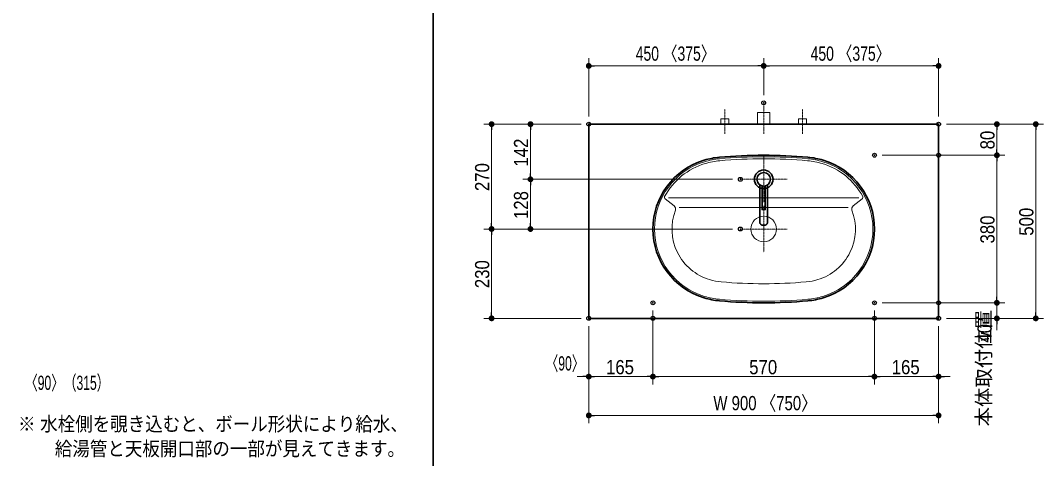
# Model space of a CAD drawing. Units: millimetres, scale not verified. Extents: x -6062 to 6062, y -3045 to 3045.
# Drawn here: x -4080 to -1448, y -731 to 397 of the extents above; entities that cross this region are included whole.
import ezdxf
from ezdxf.enums import TextEntityAlignment as Align

# ---------------------------------------------------------------- set-up
doc = ezdxf.new("R2010")
doc.units = ezdxf.units.MM
doc.header["$LTSCALE"] = 20
doc.header["$PDMODE"] = 32
doc.header["$PDSIZE"] = 10
doc.linetypes.add('USER3', pattern=[2.91, 1.76, -0.4, 0.35, -0.4])
for name, color, linetype, lineweight in [('0-0_1図面枠', 7, 'Continuous', 20), ('0-1_2寸法-1', 7, 'Continuous', 15), ('0-2_0', 7, 'Continuous', 25), ('0-4_2寸法-2', 7, 'Continuous', 15), ('0-5_2寸法-3', 7, 'Continuous', 15), ('0-7_5ボウル・キャビネット', 7, 'Continuous', 15), ('0-8_4給排水', 7, 'Continuous', 30)]:
    doc.layers.add(name, color=color, linetype=linetype, lineweight=lineweight)
doc.layers.add('0-3_Defpoints', color=7, linetype='Continuous')
doc.styles.add('ＭＳ Ｐゴシック', font='')
doc.styles.get('ＭＳ Ｐゴシック').set_extended_font_data('MS PGothic')

# ---------------------------------------------------------------- blocks, each defined once
blk = doc.blocks.new('_Dot')
at = {"layer": '0-2_0'}
blk.add_line((-10, 0), (-20, 0), dxfattribs=at)
for points in [[(0, 0), (-10, 0), (-9.92, 1.25)], [(0, 0), (-9.92, -1.25), (-10, 0)], [(0, 0), (-9.92, 1.25), (-9.69, 2.49)], [(0, 0), (-9.69, -2.49), (-9.92, -1.25)], [(0, 0), (-9.69, 2.49), (-9.3, 3.68)], [(0, 0), (-9.3, -3.68), (-9.69, -2.49)], [(0, 0), (-9.3, 3.68), (-8.76, 4.82)], [(0, 0), (-8.76, -4.82), (-9.3, -3.68)], [(0, 0), (-8.76, 4.82), (-8.09, 5.88)], [(0, 0), (-8.09, -5.88), (-8.76, -4.82)], [(0, 0), (-8.09, 5.88), (-7.29, 6.85)], [(0, 0), (-7.29, -6.85), (-8.09, -5.88)], [(0, 0), (-7.29, 6.85), (-6.37, 7.71)], [(0, 0), (-6.37, -7.71), (-7.29, -6.85)], [(0, 0), (-6.37, 7.71), (-5.36, 8.44)], [(0, 0), (-5.36, -8.44), (-6.37, -7.71)], [(0, 0), (-5.36, 8.44), (-4.26, 9.05)], [(0, 0), (-4.26, -9.05), (-5.36, -8.44)], [(0, 0), (-4.26, 9.05), (-3.09, 9.51)], [(0, 0), (-3.09, -9.51), (-4.26, -9.05)], [(0, 0), (-3.09, 9.51), (-1.87, 9.82)], [(0, 0), (-1.87, -9.82), (-3.09, -9.51)], [(0, 0), (-1.87, 9.82), (-0.63, 9.98)], [(0, 0), (-0.63, -9.98), (-1.87, -9.82)], [(0, 0), (-0.63, 9.98), (0.63, 9.98)], [(0, 0), (0.63, -9.98), (-0.63, -9.98)], [(0, 0), (0.63, 9.98), (1.87, 9.82)], [(0, 0), (1.87, 9.82), (3.09, 9.51)], [(0, 0), (3.09, 9.51), (4.26, 9.05)], [(0, 0), (4.26, 9.05), (5.36, 8.44)], [(0, 0), (5.36, 8.44), (6.37, 7.71)], [(0, 0), (6.37, 7.71), (7.29, 6.85)], [(0, 0), (7.29, 6.85), (8.09, 5.88)], [(0, 0), (8.09, 5.88), (8.76, 4.82)], [(0, 0), (8.76, 4.82), (9.3, 3.68)], [(0, 0), (9.3, 3.68), (9.69, 2.49)], [(0, 0), (9.69, 2.49), (9.92, 1.25)], [(0, 0), (9.92, 1.25), (10, 0)], [(0, 0), (1.87, -9.82), (0.63, -9.98)], [(0, 0), (3.09, -9.51), (1.87, -9.82)], [(0, 0), (4.26, -9.05), (3.09, -9.51)], [(0, 0), (5.36, -8.44), (4.26, -9.05)], [(0, 0), (6.37, -7.71), (5.36, -8.44)], [(0, 0), (7.29, -6.85), (6.37, -7.71)], [(0, 0), (8.09, -5.88), (7.29, -6.85)], [(0, 0), (8.76, -4.82), (8.09, -5.88)], [(0, 0), (9.3, -3.68), (8.76, -4.82)], [(0, 0), (9.69, -2.49), (9.3, -3.68)], [(0, 0), (9.92, -1.25), (9.69, -2.49)], [(0, 0), (10, 0), (9.92, -1.25)]]:
    blk.add_solid(points, dxfattribs=at)
blk = doc.blocks.new('グループ-34')
at = {"layer": '0-7_5ボウル・キャビネット'}
for p, q in [((-12668.9, -1251.3), (-12208.3, -1607.4)), ((-2696.2, -1200), (-12503.8, -1200)), ((-2991.7, -1607.4), (-2531.1, -1251.3)), ((-3258.2, -1700), (-11941.8, -1700))]:
    blk.add_line(p, q, dxfattribs=at)
at = {"layer": '0-7_5ボウル・キャビネット', "lineweight": 30}
for centre, radius, start, end in [((-9600, -2800), 3700, 106.66186, 253.33814), ((-9514, -3087.4), 4000, 95.22931, 106.66186), ((-7600, -24000), 25000, 84.77069, 95.22931), ((-5686, -3087.4), 4000, 73.33814, 84.77069), ((-5600, -2800), 3700, 286.66186, 73.33814), ((-9514, -2512.6), 4000, 253.33814, 264.77069), ((-7600, 18400), 25000, 264.77069, 275.22931), ((-5686, -2512.6), 4000, 275.22931, 286.66186)]:
    blk.add_arc(centre, radius, start, end, dxfattribs=at)
at = {"layer": '0-7_5ボウル・キャビネット'}
for centre, radius, start, end in [((-9600, -2800), 3620, 106.66186, 253.33814), ((-9600, -2800), 3520, 106.66186, 151.57825), ((-9514, -3087.4), 3920, 95.22931, 106.66186), ((-9514, -3087.4), 3820, 95.22931, 106.66186), ((-7600, -24000), 24920, 84.77069, 95.22931), ((-7600, -24000), 24820, 84.77069, 95.22931), ((-5686, -3087.4), 3820, 73.33814, 84.77069), ((-5686, -3087.4), 3920, 73.33814, 84.77069), ((-5600, -2800), 3520, 28.42175, 73.33814), ((-5600, -2800), 3620, 286.66186, 73.33814), ((-12607.8, -1172.2), 100, 151.57825, 232.29181), ((-2592.2, -1172.2), 100, 307.70819, 28.42175), ((-9600, -2800), 2720, 159.25408, 253.33814), ((-12330.7, -1765.7), 200, 339.25408, 52.29181), ((-5600, -2800), 2720, 286.66186, 20.74592), ((-2869.3, -1765.7), 200, 127.70819, 200.74592), ((-9514, -2512.6), 3020, 253.33814, 264.77069), ((-7600, 18400), 24020, 264.77069, 275.22931), ((-5686, -2512.6), 3020, 275.22931, 286.66186), ((-9514, -2512.6), 3920, 253.33814, 264.77069), ((-5686, -2512.6), 3920, 275.22931, 286.66186), ((-7600, 18400), 24920, 264.77069, 275.22931)]:
    blk.add_arc(centre, radius, start, end, dxfattribs=at)
blk = doc.blocks.new('グループ-35')
at = {"layer": '0-7_5ボウル・キャビネット', "linetype": 'USER3'}
for p, q in [((-7600, -1600), (-7600, -4000)), ((-8800, -2800), (-6400, -2800))]:
    blk.add_line(p, q, dxfattribs=at)
at = {"layer": '0-7_5ボウル・キャビネット'}
blk.add_circle((-7600, -2800), 660, dxfattribs=at)
blk = doc.blocks.new('グループ-40')
at = {"layer": '0-8_4給排水', "linetype": 'USER3', "lineweight": 15}
blk.add_line((-7600, 2100), (-7600, 3700), dxfattribs=at)
at = {"layer": '0-8_4給排水', "lineweight": 15}
blk.add_lwpolyline([(-7920, 2600), (-7920, 3200), (-7280, 3200), (-7280, 2600)], dxfattribs=at)
blk = doc.blocks.new('止水栓_平面_W100')
at = {"layer": '0-8_4給排水', "linetype": 'USER3', "lineweight": 15}
for p, q in [((-2000, -500), (-2000, 780)), ((2000, -500), (2000, 780))]:
    blk.add_line(p, q, dxfattribs=at)
at = {"layer": '0-8_4給排水', "lineweight": 15}
for points in [[(-2210, 0), (-2210, 280), (-1790, 280), (-1790, 0)], [(1790, 0), (1790, 280), (2210, 280), (2210, 0)]]:
    blk.add_lwpolyline(points, dxfattribs=at)
blk = doc.blocks.new('グループ-47')
at = {"layer": '0-8_4給排水', "linetype": 'USER3', "lineweight": 15}
for p, q in [((-7600, 960), (-7600, -1440)), ((-8800, -240), (-6400, -240))]:
    blk.add_line(p, q, dxfattribs=at)
at = {"layer": '0-8_4給排水'}
for points in [[(-7800, -527.2), (-7800, -2457.1), (-7799.2, -2470.8), (-7796.7, -2485), (-7792.3, -2499.2), (-7786, -2513.5), (-7777.7, -2527.4), (-7767.4, -2540.9), (-7755.3, -2553.6), (-7741.4, -2565.4), (-7726.1, -2576), (-7709.4, -2585.3), (-7691.9, -2593.2), (-7673.6, -2599.5), (-7655, -2604.4), (-7636.4, -2607.7), (-7618, -2609.7), (-7600, -2610.3), (-7582, -2609.7), (-7563.6, -2607.7), (-7545, -2604.4), (-7526.4, -2599.5), (-7508.1, -2593.2), (-7490.6, -2585.3), (-7473.9, -2576), (-7458.6, -2565.4), (-7444.7, -2553.6), (-7432.6, -2540.9), (-7422.3, -2527.4), (-7414, -2513.5), (-7407.7, -2499.2), (-7403.3, -2485), (-7400.8, -2470.8), (-7400, -2457.1), (-7400, -527.2)], [(-7680, -580.7), (-7680, -1800), (-7520, -1800), (-7520, -580.7)]]:
    blk.add_lwpolyline(points, dxfattribs=at)
for radius in [480, 350]:
    blk.add_circle((-7600, -240), radius, dxfattribs=at)

msp = doc.modelspace()

# ---------------------------------------------------------------- linework, layer by layer
at = {"layer": '0-0_1図面枠', "lineweight": 30}
msp.add_line((-3017.5, 1750), (-3017.5, -2420), dxfattribs=at)
at = {"layer": '0-1_2寸法-1'}
for p, q in [((-2617.5, 150), (-2617.5, 300)), ((-2167.5, 205), (-2167.5, 300)), ((-2167.5, 205), (-2167.5, 300)), ((-1717.5, 150), (-1717.5, 300)), ((-2182.51, 280), (-2602.49, 280)), ((-2152.49, 280), (-1732.51, 280)), ((-2787.5, 130), (-2887.5, 130)), ((-2867.5, -124.99), (-2867.5, 114.99)), ((-2637.5, 130), (-2787.5, 130)), ((-2767.5, 3.01), (-2767.5, 114.99)), ((-1697.5, 130), (-1547.5, 130)), ((-1567.5, 65.01), (-1567.5, 114.99)), ((-1547.5, 130), (-1447.5, 130)), ((-1467.5, -354.99), (-1467.5, 114.99)), ((-1862.5, 50), (-1547.5, 50)), ((-1697.5, 50), (-1547.5, 50)), ((-1567.5, 34.99), (-1567.5, -314.99)), ((-2247.5, -12), (-2787.5, -12)), ((-2247.5, -12), (-2787.5, -12)), ((-2767.5, -27.01), (-2767.5, -124.99)), ((-2787.5, -140), (-2887.5, -140)), ((-2787.5, -140), (-2887.5, -140)), ((-2867.5, -155.01), (-2867.5, -354.99)), ((-2247.5, -140), (-2787.5, -140)), ((-1862.5, -330), (-1547.5, -330)), ((-2452.5, -350), (-2452.5, -540)), ((-1882.5, -350), (-1882.5, -540)), ((-2637.5, -370), (-2887.5, -370)), ((-2617.5, -390), (-2617.5, -540)), ((-2452.5, -390), (-2452.5, -540)), ((-1882.5, -390), (-1882.5, -540)), ((-1717.5, -390), (-1717.5, -540)), ((-1547.5, -370), (-1447.5, -370)), ((-2467.51, -520), (-2602.49, -520)), ((-1897.51, -520), (-2437.49, -520)), ((-1867.49, -520), (-1732.51, -520)), ((-2617.5, -540), (-2617.5, -640)), ((-1717.5, -540), (-1717.5, -640)), ((-1732.51, -620), (-2602.49, -620))]:
    msp.add_line(p, q, dxfattribs=at)
at = {"layer": '0-3_Defpoints'}
for p in [(-2617.5, 280), (-1717.5, 280), (-2167.5, 185), (-2867.5, 130), (-2767.5, 130), (-2617.5, 130), (-2617.5, 130), (-1717.5, 130), (-1717.5, 130), (-1567.5, 130), (-1567.5, 130), (-1467.5, 130), (-1882.5, 50), (-1717.5, 50), (-2227.5, -12), (-2767.5, -140), (-2227.5, -140), (-2452.5, -330), (-1882.5, -330), (-1882.5, -330), (-1717.5, -330), (-1567.5, -330), (-1567.5, -330), (-2867.5, -370), (-2617.5, -370), (-2617.5, -370), (-2452.5, -370), (-1882.5, -370), (-1717.5, -370), (-1717.5, -370), (-1567.5, -370), (-2617.5, -520), (-2452.5, -520), (-1717.5, -520), (-2617.5, -620)]:
    msp.add_point(p, dxfattribs=at)
at = {"layer": '0-4_2寸法-2'}
for p, q in [((-1567.5, -314.99), (-1567.5, -299.99)), ((-1697.5, -330), (-1547.5, -330)), ((-1567.5, -370), (-1567.5, -330)), ((-2617.5, -390), (-2617.5, -540)), ((-2452.5, -390), (-2452.5, -540)), ((-1882.5, -390), (-1882.5, -540)), ((-1717.5, -390), (-1717.5, -540)), ((-1697.5, -370), (-1547.5, -370)), ((-1567.5, -385.01), (-1567.5, -400.01)), ((-2632.51, -520), (-2647.51, -520)), ((-2452.5, -520), (-2617.5, -520)), ((-2437.49, -520), (-2422.49, -520)), ((-1897.51, -520), (-1912.51, -520)), ((-1882.5, -520), (-1717.5, -520)), ((-1702.49, -520), (-1687.49, -520))]:
    msp.add_line(p, q, dxfattribs=at)
at = {"layer": '0-7_5ボウル・キャビネット', "lineweight": 30}
msp.add_lwpolyline([(-2617.5, 130), (-1717.5, 130), (-1717.5, -370), (-2617.5, -370)], close=True, dxfattribs=at)

# ---------------------------------------------------------------- block references
at = {"layer": '0-1_2寸法-1', "xscale": 0.7503418, "yscale": 0.7503418}
for p, rotation in [((-2617.5, 280), 180), ((-2167.5, 280), 180), ((-2867.5, 130), 90), ((-2767.5, 130), 90), ((-1567.5, 130), 90), ((-1467.5, 130), 90), ((-1567.5, 50), 270), ((-1567.5, 50), 90), ((-2767.5, -12), 270), ((-2767.5, -12), 90), ((-2867.5, -140), 270), ((-2767.5, -140), 270), ((-2867.5, -140), 90), ((-1567.5, -330), 270), ((-2867.5, -370), 270), ((-1467.5, -370), 270), ((-2617.5, -520), 180), ((-2452.5, -520), 180), ((-1882.5, -520), 180), ((-2617.5, -620), 180)]:
    msp.add_blockref('_Dot', p, dxfattribs=dict(at, rotation=rotation))
for p in [(-2167.5, 280), (-1717.5, 280), (-2452.5, -520), (-1882.5, -520), (-1717.5, -520), (-1717.5, -620)]:
    msp.add_blockref('_Dot', p, dxfattribs=at)
at = {"layer": '0-4_2寸法-2', "xscale": 0.7503418, "yscale": 0.7503418}
for p, rotation in [((-1567.5, -330), 270), ((-1567.5, -370), 90), ((-2452.5, -520), 180), ((-1717.5, -520), 180)]:
    msp.add_blockref('_Dot', p, dxfattribs=dict(at, rotation=rotation))
for p in [(-2617.5, -520), (-1882.5, -520)]:
    msp.add_blockref('_Dot', p, dxfattribs=at)
at = {"layer": '0-7_5ボウル・キャビネット', "xscale": 0.05, "yscale": 0.05}
for name in ['グループ-34', 'グループ-35']:
    msp.add_blockref(name, (-1787.5, 0), dxfattribs=at)
at = {"layer": '0-8_4給排水', "xscale": 0.05, "yscale": 0.05}
for name, p in [('グループ-40', (-1787.5, 0)), ('止水栓_平面_W100', (-2167.5, 130)), ('グループ-47', (-1787.5, 0))]:
    msp.add_blockref(name, p, dxfattribs=at)

# ---------------------------------------------------------------- texts
at = {"layer": '0-1_2寸法-1', "style": 'ＭＳ Ｐゴシック'}
for s, height, width, p in [('450 〈375〉', 36.66, 0.75, (-2496.82, 282.35)), ('450 〈375〉', 36.66, 0.75, (-2046.82, 282.35)), ('165', 36.66, 0.9, (-2573.22, -524.96)), ('570', 36.66, 0.9, (-2204.78, -524.96)), ('165', 36.66, 0.9, (-1838.22, -524.96)), ('W 900 〈750〉', 36.69, 0.8, (-2296.89, -617.65))]:
    msp.add_text(s, height=height, dxfattribs=dict(at, width=width)).set_placement(p, align=Align.BOTTOM_LEFT)
at = {"layer": '0-1_2寸法-1', "style": 'ＭＳ Ｐゴシック', "width": 0.9}
for s, p in [('80', (-1562.54, 65.12)), ('142', (-2762.54, 20.78)), ('270', (-2862.54, -42.28)), ('128', (-2762.54, -114.33)), ('500', (-1462.54, -157.28)), ('380', (-1562.54, -177.28)), ('230', (-2862.54, -292.28))]:
    msp.add_text(s, height=36.66, rotation=90, dxfattribs=at).set_placement(p, align=Align.BOTTOM_LEFT)
at = {"layer": '0-4_2寸法-2', "style": 'ＭＳ Ｐゴシック'}
msp.add_text('本体取付位置', height=36.66, rotation=90, dxfattribs=at).set_placement((-1572.19, -648.35), align=Align.BOTTOM_LEFT)
at = {"layer": '0-4_2寸法-2', "style": 'ＭＳ Ｐゴシック', "width": 0.9}
msp.add_text('40', height=36.66, rotation=90, dxfattribs=at).set_placement((-1569.98, -432.59), align=Align.BOTTOM_LEFT)
at = {"layer": '0-4_2寸法-2', "style": 'ＭＳ Ｐゴシック', "width": 0.65}
for s, height, p in [('〈90〉', 36.66, (-2728.46, -515.31)), ('〈90〉（315）', 36.69, (-4067.82, -565.31))]:
    msp.add_text(s, height=height, dxfattribs=at).set_placement(p, align=Align.BOTTOM_LEFT)
at = {"layer": '0-5_2寸法-3', "style": 'ＭＳ Ｐゴシック', "width": 0.9}
for s, p in [('※ 水栓側を覗き込むと、ボール形状により給水、', (-4086, -671.31)), ('\u3000\u3000給湯管と天板開口部の一部が見えてきます。', (-4081.4, -734.92))]:
    msp.add_text(s, height=36.69, dxfattribs=at).set_placement(p, align=Align.BOTTOM_LEFT)

doc.saveas('drawing.dxf')
